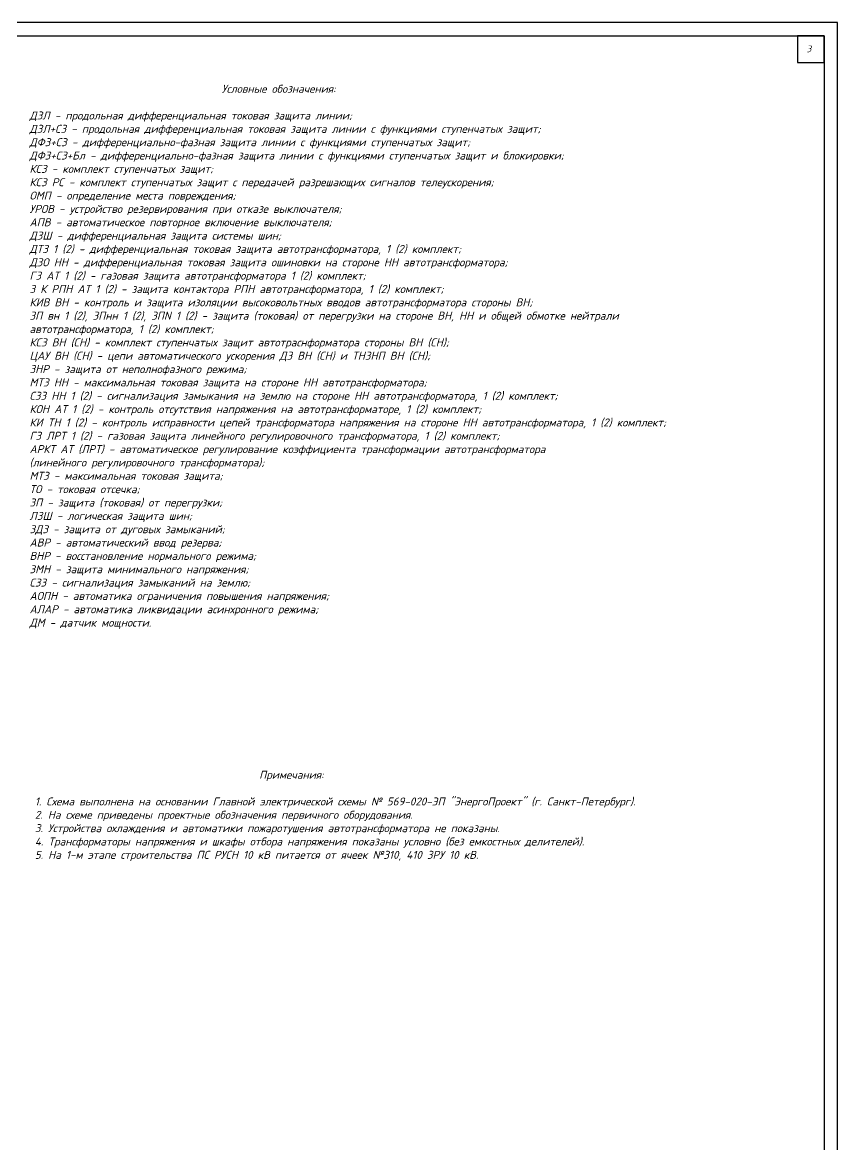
# Model space of a CAD drawing. Header units: millimetres. Extents: x -4534 to -456, y 3875 to 4716.
# Drawn here: x -761.6 to -456.3, y 4295.9 to 4716.4 of the extents above; entities that cross this region are included whole.
import ezdxf

# ---------------------------------------------------------------- set-up
doc = ezdxf.new("R2010")
doc.units = ezdxf.units.MM
doc.styles.add('ГОСТ 3.0', font='isocpeur.ttf', dxfattribs={"oblique": 15, "height": 3})
doc.styles.add('гост2.5', font='isocpeur.ttf', dxfattribs={"oblique": 15, "height": 2.5})

msp = doc.modelspace()

# ---------------------------------------------------------------- linework, layer by layer
at = {"color": 0, "lineweight": 30}
for p, q in [((-2168.31, 4711.38), (-461.31, 4711.38)), ((-461.31, 4711.38), (-461.31, 3880.38))]:
    msp.add_line(p, q, dxfattribs=at)
at = {"color": 0, "linetype": 'Continuous', "lineweight": 25}
msp.add_lwpolyline([(-2188.31, 3875.38), (-456.31, 3875.38), (-456.31, 4716.38), (-2188.31, 4716.38)], close=True, dxfattribs=at)
at = {"color": 0, "lineweight": 30}
msp.add_lwpolyline([(-461.31, 4711.38), (-471.31, 4711.38), (-471.31, 4701.38), (-461.31, 4701.38)], close=True, dxfattribs=at)

# ---------------------------------------------------------------- texts
at = {"color": 0, "lineweight": 30, "ltscale": 0.25, "style": 'гост2.5', "oblique": 15}
msp.add_text('3', height=2.5, dxfattribs=at).set_placement((-467.9, 4705.23))
at = {"color": 0, "linetype": 'Continuous', "lineweight": 25, "ltscale": 2, "insert": (-758.93, 4693.01), "char_height": 3, "width": 280.5524, "attachment_point": 1, "style": 'ГОСТ 3.0'}
msp.add_mtext('^I^I^I^I^I^IУсловные обозначения:\\P\\PДЗЛ - продольная дифференциальная токовая защита линии;\\PДЗЛ+СЗ - продольная дифференциальная токовая защита линии с функциями ступенчатых защит;\\PДФЗ+СЗ - дифференциально-фазная защита линии с функциями ступенчатых защит;\\PДФЗ+СЗ+Бл - дифференциально-фазная защита линии с функциями ступенчатых защит и блокировки;\\PКСЗ - комплект ступенчатых защит;\\PКСЗ РС - комплект ступенчатых защит с передачей разрешающих сигналов телеускорения;\\PОМП - определение места повреждения;\\PУРОВ - устройство резервирования при отказе выключателя;\\PАПВ - автоматическое повторное включение выключателя;\\PДЗШ - дифференциальная защита системы шин;\\PДТЗ 1 (2) - дифференциальная токовая защита автотрансформатора, 1 (2) комплект;\\PДЗО НН - дифференциальная токовая защита ошиновки на стороне НН автотрансформатора;\\PГЗ АТ 1 (2) - газовая защита автотрансформатора 1 (2) комплект;\\PЗ К РПН АТ 1 (2) - защита контактора РПН автотрансформатора, 1 (2) комплект;\\PКИВ ВН - контроль и защита изоляции высоковольтных вводов автотрансформатора стороны ВН;\\P{\\C0;ЗП вн 1 (2), ЗПнн 1 (2), ЗПN 1 (2) - защита (токовая) от перегрузки на стороне ВН, НН и общей обмотке нейтрали\\Pавтотрансформатора, 1 (2) комплект;\\PКСЗ ВН (СН) - комплект ступенчатых защит автотраснформатора стороны ВН (СН);\\P}ЦАУ ВН (СН) - цепи автоматического ускорения ДЗ ВН (СН) и ТНЗНП ВН (СН);\\PЗНР - защита от неполнофазного режима;\\PМТЗ НН - максимальная токовая защита на стороне НН автотрансформатора;\\P{\\C0;СЗЗ НН 1 (2) - сигнализация замыкания на землю на стороне НН автотрансформатора, 1 (2) комплект;\\P}КОН АТ 1 (2) - контроль отсутствия напряжения на автотрансформаторе{\\C0;, 1 (2) комплект};\\P{\\C0;КИ ТН 1 (2) - контроль исправности цепей трансформатора напряжения на стороне НН автотрансформатора, 1 (2) комплект;\\P}ГЗ ЛРТ 1 (2) - газовая защита линейного регулировочного трансформатора{\\C0;, 1 (2) комплект};\\PАРКТ АТ (ЛРТ) - автоматическое регулирование коэффициента трансформации автотрансформатора\\P(линейного регулировочного трансформатора);\\PМТЗ - максимальная токовая защита;\\PТО - токовая отсечка;\\PЗП - защита (токовая) от перегрузки;\\PЛЗШ - логическая защита шин;\\PЗДЗ - защита от дуговых замыканий;\\PАВР - автоматический ввод резерва;\\PВНР - восстановление нормального режима;\\PЗМН - защита минимального напряжения; \\P{\\C0;СЗЗ - сигнализация замыканий на землю;\\P}АОПН - автоматика ограничения повышения напряжения;\\PАЛАР - автоматика ликвидации асинхронного режима;\\PДМ - датчик мощности{\\C0;.}', dxfattribs=at)
at = {"color": 0, "linetype": 'Continuous', "lineweight": 25, "ltscale": 2, "insert": (-756.93, 4435.95), "char_height": 3, "attachment_point": 1, "style": 'ГОСТ 3.0'}
msp.add_mtext_dynamic_manual_height_columns('{\\C1;^I^I^I^I^I^I^I}Примечания:\\P\\P1. Схема выполнена на основании Главной электрической схемы № 569-020-ЭП "ЭнергоПроект" (г. Санкт-Петербург).\\P2. На схеме приведены проектные обозначения первичного оборудования.\\P3. Устройства охлаждения и автоматики пожаротушения автотрансформатора не показаны.\\P4. Трансформаторы напряжения и шкафы отбора напряжения показаны условно (без емкостных делителей).\\P5. На 1-м этапе строительства ПС РУСН 10 кВ питается от ячеек №310, 410 ЗРУ 10 кВ.', width=283.0038, gutter_width=12.5, heights=[0], dxfattribs=at)

doc.saveas('drawing.dxf')
